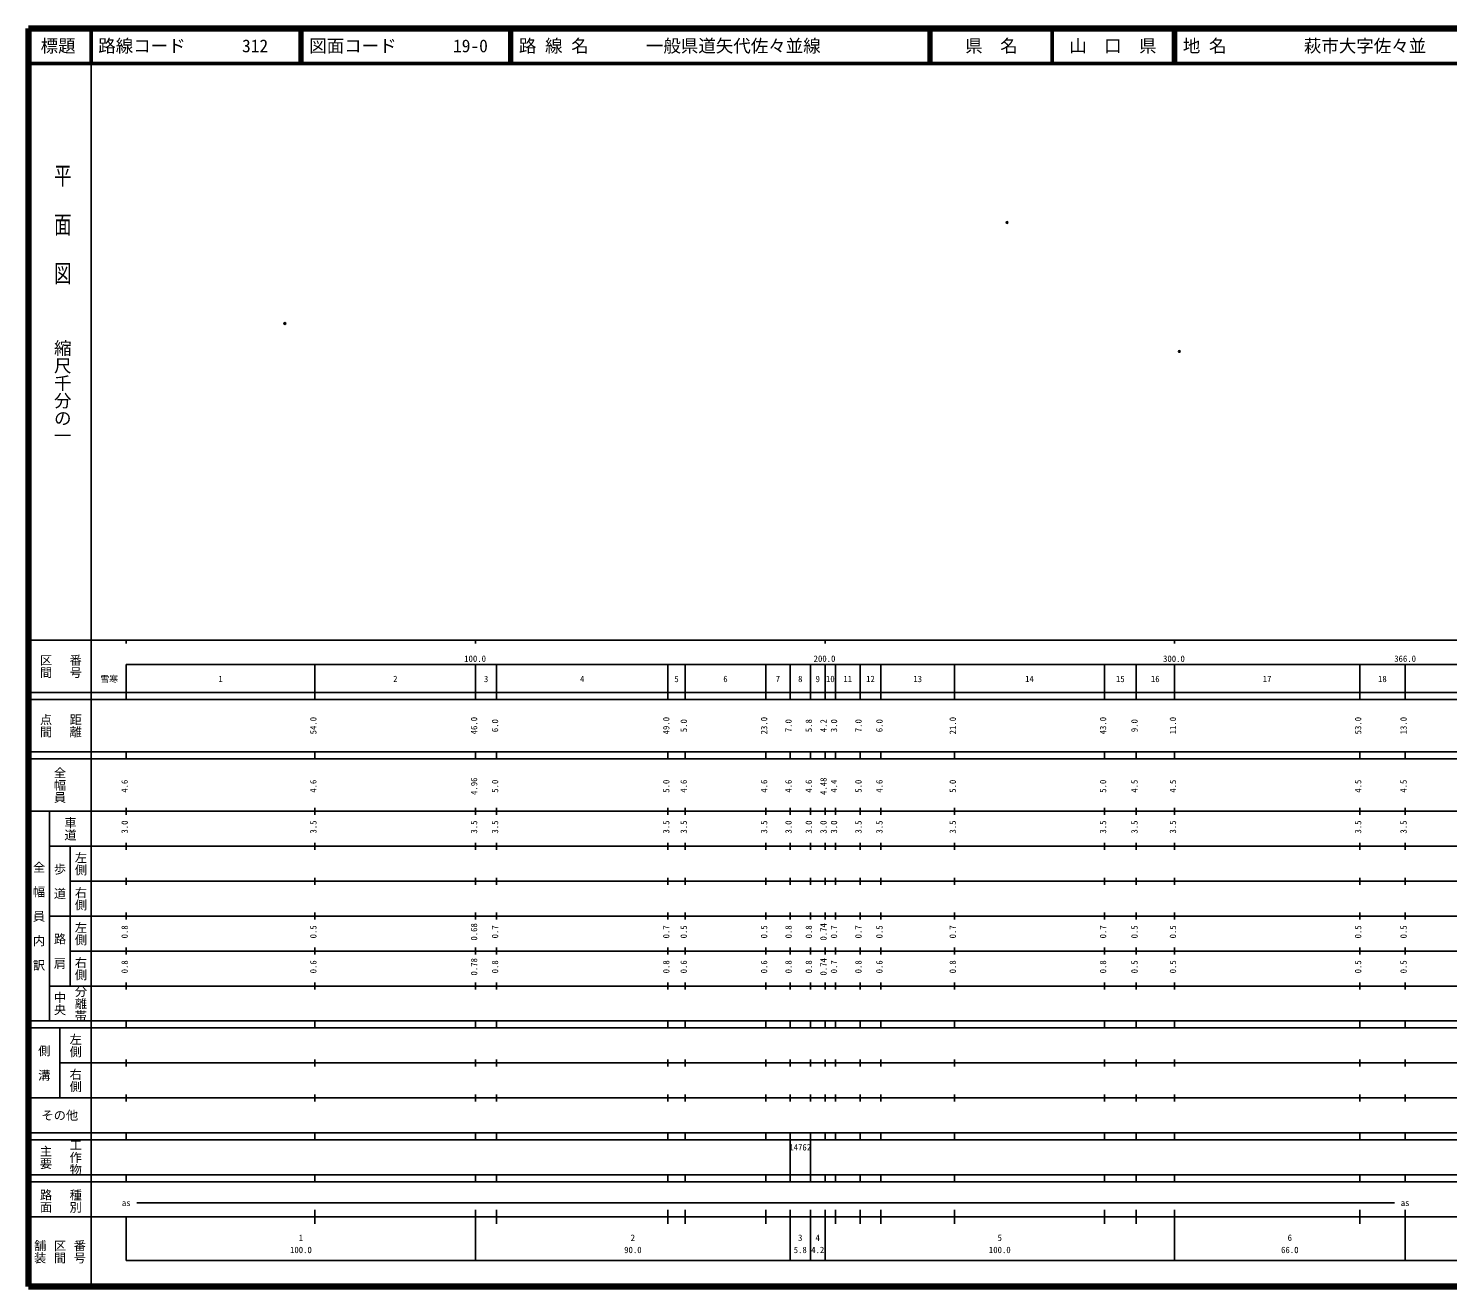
# Model space of a CAD drawing. Units: millimetres on the paper. Extents: x 40 to 680, y 20 to 380.
# Drawn here: x 40 to 446.2, y 20 to 380 of the extents above; entities that cross this region are included whole.
import ezdxf
from ezdxf.enums import TextEntityAlignment as Align

# ---------------------------------------------------------------- set-up
doc = ezdxf.new("R2010")
doc.units = ezdxf.units.MM
doc.header["$PDMODE"] = 32
doc.header["$PDSIZE"] = 0.5
doc.layers.add('M-OTRS', color=6, linetype='Continuous')
doc.layers.add('M-TTL-TXT', color=7, linetype='Continuous')
for name, color, linetype, lineweight in [('M-TTL', 2, 'Continuous', 140), ('M-TTL-BAND', 7, 'Continuous', 25), ('M-TTL-LINE', 7, 'Continuous', 50)]:
    doc.layers.add(name, color=color, linetype=linetype, lineweight=lineweight)
doc.styles.add('@ＭＳ ゴシック', font='')
doc.styles.add('ＭＳ ゴシック', font='')
doc.styles.get('@ＭＳ ゴシック').set_extended_font_data('@MS Gothic')
doc.styles.get('ＭＳ ゴシック').set_extended_font_data('MS Gothic')

msp = doc.modelspace()

# ---------------------------------------------------------------- linework, layer by layer
at = {"layer": 'M-OTRS'}
for p in [(320.061, 324.455), (113.398, 295.56), (369.38, 287.586)]:
    msp.add_point(p, dxfattribs=at)
at = {"layer": 'M-TTL'}
for p, q in [((40, 380), (40, 20)), ((680, 380), (40, 380)), ((40, 20), (680, 20))]:
    msp.add_line(p, q, dxfattribs=at)
at = {"layer": 'M-TTL-BAND'}
for p, q in [((58, 370), (58, 20)), ((40, 205), (579, 205)), ((68, 205), (68, 204)), ((168, 205), (168, 204)), ((268, 205), (268, 204)), ((368, 205), (368, 204)), ((68, 198), (579, 198)), ((68, 198), (68, 188)), ((122, 188), (122, 198)), ((168, 188), (168, 198)), ((174, 188), (174, 198)), ((223, 188), (223, 198)), ((228, 188), (228, 198)), ((251, 188), (251, 198)), ((258, 188), (258, 198)), ((263.8, 188), (263.8, 198)), ((268, 188), (268, 198)), ((271, 188), (271, 198)), ((278, 188), (278, 198)), ((284, 188), (284, 198)), ((305, 188), (305, 198)), ((348, 188), (348, 198)), ((357, 188), (357, 198)), ((368, 188), (368, 198)), ((421, 188), (421, 198)), ((434, 188), (434, 198)), ((40, 190), (579, 190)), ((40, 188), (579, 188)), ((40, 173), (579, 173)), ((40, 171), (579, 171)), ((68, 171), (68, 173)), ((122, 171), (122, 173)), ((168, 171), (168, 173)), ((174, 171), (174, 173)), ((223, 171), (223, 173)), ((228, 171), (228, 173)), ((251, 171), (251, 173)), ((258, 171), (258, 173)), ((263.8, 171), (263.8, 173)), ((268, 171), (268, 173)), ((271, 171), (271, 173)), ((278, 171), (278, 173)), ((284, 171), (284, 173)), ((305, 171), (305, 173)), ((348, 171), (348, 173)), ((357, 171), (357, 173)), ((368, 171), (368, 173)), ((421, 171), (421, 173)), ((434, 171), (434, 173)), ((40, 156), (579, 156)), ((46, 96), (46, 156)), ((68, 155), (68, 157)), ((122, 155), (122, 157)), ((168, 155), (168, 157)), ((174, 155), (174, 157)), ((223, 155), (223, 157)), ((228, 155), (228, 157)), ((251, 155), (251, 157)), ((258, 155), (258, 157)), ((263.8, 155), (263.8, 157)), ((268, 155), (268, 157)), ((271, 155), (271, 157)), ((278, 155), (278, 157)), ((284, 155), (284, 157)), ((305, 155), (305, 157)), ((348, 155), (348, 157)), ((357, 155), (357, 157)), ((368, 155), (368, 157)), ((421, 155), (421, 157)), ((434, 155), (434, 157)), ((68, 145), (68, 147)), ((122, 145), (122, 147)), ((168, 145), (168, 147)), ((174, 145), (174, 147)), ((223, 145), (223, 147)), ((228, 145), (228, 147)), ((251, 145), (251, 147)), ((258, 145), (258, 147)), ((263.8, 145), (263.8, 147)), ((268, 145), (268, 147)), ((271, 145), (271, 147)), ((278, 145), (278, 147)), ((284, 145), (284, 147)), ((305, 145), (305, 147)), ((348, 145), (348, 147)), ((357, 145), (357, 147)), ((368, 145), (368, 147)), ((421, 145), (421, 147)), ((434, 145), (434, 147)), ((46, 146), (579, 146)), ((52, 146), (52, 106)), ((52, 136), (579, 136)), ((68, 135), (68, 137)), ((122, 135), (122, 137)), ((168, 135), (168, 137)), ((174, 135), (174, 137)), ((223, 135), (223, 137)), ((228, 135), (228, 137)), ((251, 135), (251, 137)), ((258, 135), (258, 137)), ((263.8, 135), (263.8, 137)), ((268, 135), (268, 137)), ((271, 135), (271, 137)), ((278, 135), (278, 137)), ((284, 135), (284, 137)), ((305, 135), (305, 137)), ((348, 135), (348, 137)), ((357, 135), (357, 137)), ((368, 135), (368, 137)), ((421, 135), (421, 137)), ((434, 135), (434, 137)), ((46, 126), (579, 126)), ((68, 125), (68, 127)), ((122, 125), (122, 127)), ((168, 125), (168, 127)), ((174, 125), (174, 127)), ((223, 125), (223, 127)), ((228, 125), (228, 127)), ((251, 125), (251, 127)), ((258, 125), (258, 127)), ((263.8, 125), (263.8, 127)), ((268, 125), (268, 127)), ((271, 125), (271, 127)), ((278, 125), (278, 127)), ((284, 125), (284, 127)), ((305, 125), (305, 127)), ((348, 125), (348, 127)), ((357, 125), (357, 127)), ((368, 125), (368, 127)), ((421, 125), (421, 127)), ((434, 125), (434, 127)), ((52, 116), (579, 116)), ((68, 115), (68, 117)), ((122, 115), (122, 117)), ((168, 115), (168, 117)), ((174, 115), (174, 117)), ((223, 115), (223, 117)), ((228, 115), (228, 117)), ((251, 115), (251, 117)), ((258, 115), (258, 117)), ((263.8, 115), (263.8, 117)), ((268, 115), (268, 117)), ((271, 115), (271, 117)), ((278, 115), (278, 117)), ((284, 115), (284, 117)), ((305, 115), (305, 117)), ((348, 115), (348, 117)), ((357, 115), (357, 117)), ((368, 115), (368, 117)), ((421, 115), (421, 117)), ((434, 115), (434, 117)), ((46, 106), (579, 106)), ((68, 105), (68, 107)), ((122, 105), (122, 107)), ((168, 105), (168, 107)), ((174, 105), (174, 107)), ((223, 105), (223, 107)), ((228, 105), (228, 107)), ((251, 105), (251, 107)), ((258, 105), (258, 107)), ((263.8, 105), (263.8, 107)), ((268, 105), (268, 107)), ((271, 105), (271, 107)), ((278, 105), (278, 107)), ((284, 105), (284, 107)), ((305, 105), (305, 107)), ((348, 105), (348, 107)), ((357, 105), (357, 107)), ((368, 105), (368, 107)), ((421, 105), (421, 107)), ((434, 105), (434, 107)), ((40, 96), (579, 96)), ((40, 94), (579, 94)), ((49, 94), (49, 74)), ((68, 94), (68, 96)), ((122, 94), (122, 96)), ((168, 94), (168, 96)), ((174, 94), (174, 96)), ((223, 94), (223, 96)), ((228, 94), (228, 96)), ((251, 94), (251, 96)), ((258, 94), (258, 96)), ((263.8, 94), (263.8, 96)), ((268, 94), (268, 96)), ((271, 94), (271, 96)), ((278, 94), (278, 96)), ((284, 94), (284, 96)), ((305, 94), (305, 96)), ((348, 94), (348, 96)), ((357, 94), (357, 96)), ((368, 94), (368, 96)), ((421, 94), (421, 96)), ((434, 94), (434, 96)), ((49, 84), (579, 84)), ((68, 83), (68, 85)), ((122, 83), (122, 85)), ((168, 83), (168, 85)), ((174, 83), (174, 85)), ((223, 83), (223, 85)), ((228, 83), (228, 85)), ((251, 83), (251, 85)), ((258, 83), (258, 85)), ((263.8, 83), (263.8, 85)), ((268, 83), (268, 85)), ((271, 83), (271, 85)), ((278, 83), (278, 85)), ((284, 83), (284, 85)), ((305, 83), (305, 85)), ((348, 83), (348, 85)), ((357, 83), (357, 85)), ((368, 83), (368, 85)), ((421, 83), (421, 85)), ((434, 83), (434, 85)), ((40, 74), (579, 74)), ((68, 73), (68, 75)), ((122, 73), (122, 75)), ((168, 73), (168, 75)), ((174, 73), (174, 75)), ((223, 73), (223, 75)), ((228, 73), (228, 75)), ((251, 73), (251, 75)), ((258, 73), (258, 75)), ((263.8, 73), (263.8, 75)), ((268, 73), (268, 75)), ((271, 73), (271, 75)), ((278, 73), (278, 75)), ((284, 73), (284, 75)), ((305, 73), (305, 75)), ((348, 73), (348, 75)), ((357, 73), (357, 75)), ((368, 73), (368, 75)), ((421, 73), (421, 75)), ((434, 73), (434, 75)), ((40, 64), (579, 64)), ((40, 62), (579, 62)), ((68, 62), (68, 64)), ((122, 62), (122, 64)), ((168, 62), (168, 64)), ((174, 62), (174, 64)), ((223, 62), (223, 64)), ((228, 62), (228, 64)), ((251, 62), (251, 64)), ((258, 62), (258, 64)), ((258, 52), (258, 62)), ((263.8, 62), (263.8, 64)), ((263.8, 52), (263.8, 62)), ((268, 62), (268, 64)), ((271, 62), (271, 64)), ((278, 62), (278, 64)), ((284, 62), (284, 64)), ((305, 62), (305, 64)), ((348, 62), (348, 64)), ((357, 62), (357, 64)), ((368, 62), (368, 64)), ((421, 62), (421, 64)), ((434, 62), (434, 64)), ((40, 52), (579, 52)), ((40, 50), (579, 50)), ((68, 50), (68, 52)), ((122, 50), (122, 52)), ((168, 50), (168, 52)), ((174, 50), (174, 52)), ((223, 50), (223, 52)), ((228, 50), (228, 52)), ((251, 50), (251, 52)), ((258, 50), (258, 52)), ((263.8, 50), (263.8, 52)), ((268, 50), (268, 52)), ((271, 50), (271, 52)), ((278, 50), (278, 52)), ((284, 50), (284, 52)), ((305, 50), (305, 52)), ((348, 50), (348, 52)), ((357, 50), (357, 52)), ((368, 50), (368, 52)), ((421, 50), (421, 52)), ((434, 50), (434, 52)), ((71, 44), (431, 44)), ((122, 38), (122, 42)), ((168, 27.5), (168, 42)), ((174, 38), (174, 42)), ((223, 38), (223, 42)), ((228, 38), (228, 42)), ((251, 38), (251, 42)), ((258, 27.5), (258, 42)), ((263.8, 27.5), (263.8, 42)), ((268, 27.5), (268, 42)), ((271, 38), (271, 42)), ((278, 38), (278, 42)), ((284, 38), (284, 42)), ((305, 38), (305, 42)), ((348, 38), (348, 42)), ((357, 38), (357, 42)), ((368, 27.5), (368, 42)), ((421, 38), (421, 42)), ((434, 27.5), (434, 42)), ((40, 40), (579, 40)), ((68, 40), (68, 27.5)), ((68, 27.5), (579, 27.5))]:
    msp.add_line(p, q, dxfattribs=at)
at = {"layer": 'M-TTL-LINE'}
for p, q in [((58, 380), (58, 370)), ((117.75, 380), (117.75, 370)), ((118.25, 380), (118.25, 370)), ((177.75, 380), (177.75, 370)), ((178.25, 380), (178.25, 370)), ((297.75, 380), (297.75, 370)), ((298.25, 380), (298.25, 370)), ((333, 380), (333, 370)), ((367.75, 380), (367.75, 370)), ((368.25, 380), (368.25, 370)), ((40, 370), (680, 370))]:
    msp.add_line(p, q, dxfattribs=at)

# ---------------------------------------------------------------- texts
at = {"layer": 'M-TTL-BAND', "style": '@ＭＳ ゴシック', "width": 1.4}
msp.add_text('平  面  図', height=3.666, rotation=270, dxfattribs=at).set_placement((49.777, 306.475), align=Align.MIDDLE_RIGHT)
at = {"layer": 'M-TTL-BAND', "style": '@ＭＳ ゴシック'}
msp.add_text('縮尺千分の一', height=3.666, rotation=270, dxfattribs=at).set_placement((49.777, 261.03), align=Align.MIDDLE_RIGHT)
for s, p in [('区間', (45, 197.5)), ('番号', (53.5, 197.5)), ('点間', (45, 180.5)), ('距離', (53.5, 180.5)), ('全幅員', (49, 163.5)), ('車道', (52, 151)), ('左側', (55, 141)), ('全\u3000幅\u3000員\u3000内\u3000訳', (43, 126)), ('歩\u3000道', (49, 136)), ('右側', (55, 131)), ('左側', (55, 121)), ('路\u3000肩', (49, 116)), ('右側', (55, 111)), ('分離帯', (55, 101)), ('中央', (49, 101)), ('左側', (53.5, 89)), ('側\u3000溝', (44.5, 84)), ('右側', (53.5, 79)), ('工作物', (53.5, 57)), ('主要', (45, 57)), ('路面', (45, 44.5)), ('種別', (53.5, 44.5)), ('舗装', (43.333, 30)), ('区間', (49, 30)), ('番号', (54.667, 30))]:
    msp.add_text(s, height=2.566, rotation=270, dxfattribs=at).set_placement(p, align=Align.MIDDLE_CENTER)
at = {"layer": 'M-TTL-BAND', "style": 'ＭＳ ゴシック'}
for s, p in [('100.0', (167.844, 198.195)), ('200.0', (267.844, 198.195)), ('300.0', (367.844, 198.195)), ('366.0', (434, 198.195)), ('雪寒', (63.124, 192.405)), ('1', (95, 192.405)), ('2', (145, 192.405)), ('3', (171, 192.405)), ('4', (198.5, 192.405)), ('5', (225.5, 192.405)), ('6', (239.5, 192.405)), ('7', (254.5, 192.405)), ('8', (260.9, 192.405)), ('9', (265.9, 192.405)), ('10', (269.5, 192.405)), ('11', (274.5, 192.405)), ('12', (281, 192.405)), ('13', (294.5, 192.405)), ('14', (326.5, 192.405)), ('15', (352.5, 192.405)), ('16', (362.5, 192.405)), ('17', (394.5, 192.405)), ('18', (427.5, 192.405)), ('as', (68, 42.5)), ('as', (434, 42.5)), ('1', (118, 32.523)), ('2', (213, 32.523)), ('3', (260.9, 32.523)), ('4', (265.9, 32.523)), ('5', (318, 32.523)), ('6', (401, 32.523)), ('100.0', (118, 29.033)), ('90.0', (213, 29.033)), ('5.8', (260.9, 29.033)), ('4.2', (265.9, 29.033)), ('100.0', (318, 29.033)), ('66.0', (401, 29.033))]:
    msp.add_text(s, height=1.833, dxfattribs=at).set_placement(p, align=Align.BOTTOM_CENTER)
for s, p in [('54.0', (123, 180.5)), ('46.0', (169, 180.5)), ('49.0', (224, 180.5)), ('23.0', (252, 180.5)), ('21.0', (306, 180.5)), ('43.0', (349, 180.5)), ('11.0', (369, 180.5)), ('53.0', (422, 180.5)), ('13.0', (435, 180.5)), ('6.0', (175, 180.5)), ('5.0', (229, 180.5)), ('7.0', (259, 180.5)), ('5.8', (264.8, 180.5)), ('4.2', (269, 180.5)), ('3.0', (272, 180.5)), ('7.0', (279, 180.5)), ('6.0', (285, 180.5)), ('9.0', (358, 180.5)), ('4.6', (69, 163.174)), ('4.6', (123, 163.174)), ('4.96', (169, 163.174)), ('5.0', (175, 163.174)), ('5.0', (224, 163.174)), ('4.6', (229, 163.174)), ('4.6', (252, 163.174)), ('4.6', (259, 163.174)), ('4.6', (264.8, 163.174)), ('4.48', (269, 163.174)), ('4.4', (272, 163.174)), ('5.0', (279, 163.174)), ('4.6', (285, 163.174)), ('5.0', (306, 163.174)), ('5.0', (349, 163.174)), ('4.5', (358, 163.174)), ('4.5', (369, 163.174)), ('4.5', (422, 163.174)), ('4.5', (435, 163.174)), ('3.0', (69, 151.5)), ('3.5', (123, 151.5)), ('3.5', (169, 151.5)), ('3.5', (175, 151.5)), ('3.5', (224, 151.5)), ('3.5', (229, 151.5)), ('3.5', (252, 151.5)), ('3.0', (259, 151.5)), ('3.0', (264.8, 151.5)), ('3.0', (269, 151.5)), ('3.0', (272, 151.5)), ('3.5', (279, 151.5)), ('3.5', (285, 151.5)), ('3.5', (306, 151.5)), ('3.5', (349, 151.5)), ('3.5', (358, 151.5)), ('3.5', (369, 151.5)), ('3.5', (422, 151.5)), ('3.5', (435, 151.5)), ('0.8', (69, 121.5)), ('0.5', (123, 121.5)), ('0.68', (169, 121.5)), ('0.7', (175, 121.5)), ('0.7', (224, 121.5)), ('0.5', (229, 121.5)), ('0.5', (252, 121.5)), ('0.8', (259, 121.5)), ('0.8', (264.8, 121.5)), ('0.74', (269, 121.5)), ('0.7', (272, 121.5)), ('0.7', (279, 121.5)), ('0.5', (285, 121.5)), ('0.7', (306, 121.5)), ('0.7', (349, 121.5)), ('0.5', (358, 121.5)), ('0.5', (369, 121.5)), ('0.5', (422, 121.5)), ('0.5', (435, 121.5)), ('0.78', (169, 111.5)), ('0.74', (269, 111.5)), ('0.8', (69, 111.5)), ('0.6', (123, 111.5)), ('0.8', (175, 111.5)), ('0.8', (224, 111.5)), ('0.6', (229, 111.5)), ('0.6', (252, 111.5)), ('0.8', (259, 111.5)), ('0.8', (264.8, 111.5)), ('0.7', (272, 111.5)), ('0.8', (279, 111.5)), ('0.6', (285, 111.5)), ('0.8', (306, 111.5)), ('0.8', (349, 111.5)), ('0.5', (358, 111.5)), ('0.5', (369, 111.5)), ('0.5', (422, 111.5)), ('0.5', (435, 111.5))]:
    msp.add_text(s, height=1.833, rotation=90, dxfattribs=at).set_placement(p, align=Align.BOTTOM_CENTER)
msp.add_text('その他', height=2.566, dxfattribs=at).set_placement((49, 69), align=Align.MIDDLE_CENTER)
msp.add_text('14762', height=1.833, dxfattribs=at).set_placement((257.775, 58.405), align=Align.BOTTOM_LEFT)
at = {"layer": 'M-TTL-TXT', "style": 'ＭＳ ゴシック'}
for s, p in [('標題', (48.5, 375)), ('県\u3000名', (315.625, 375)), ('山\u3000口\u3000県', (350.375, 375))]:
    msp.add_text(s, height=3.666, dxfattribs=at).set_placement(p, align=Align.MIDDLE_CENTER)
for s, p in [('路線コード', (60, 375)), ('312', (101.142, 375)), ('図面コード', (120.38, 375)), ('19-0', (161.521, 375)), ('路 線 名', (180.38, 375)), ('一般県道矢代佐々並線', (216.734, 375)), ('地 名', (370.38, 375)), ('萩市大字佐々並', (405.024, 375))]:
    msp.add_text(s, height=3.666, dxfattribs=at).set_placement(p, align=Align.MIDDLE_LEFT)

doc.saveas('drawing.dxf')
